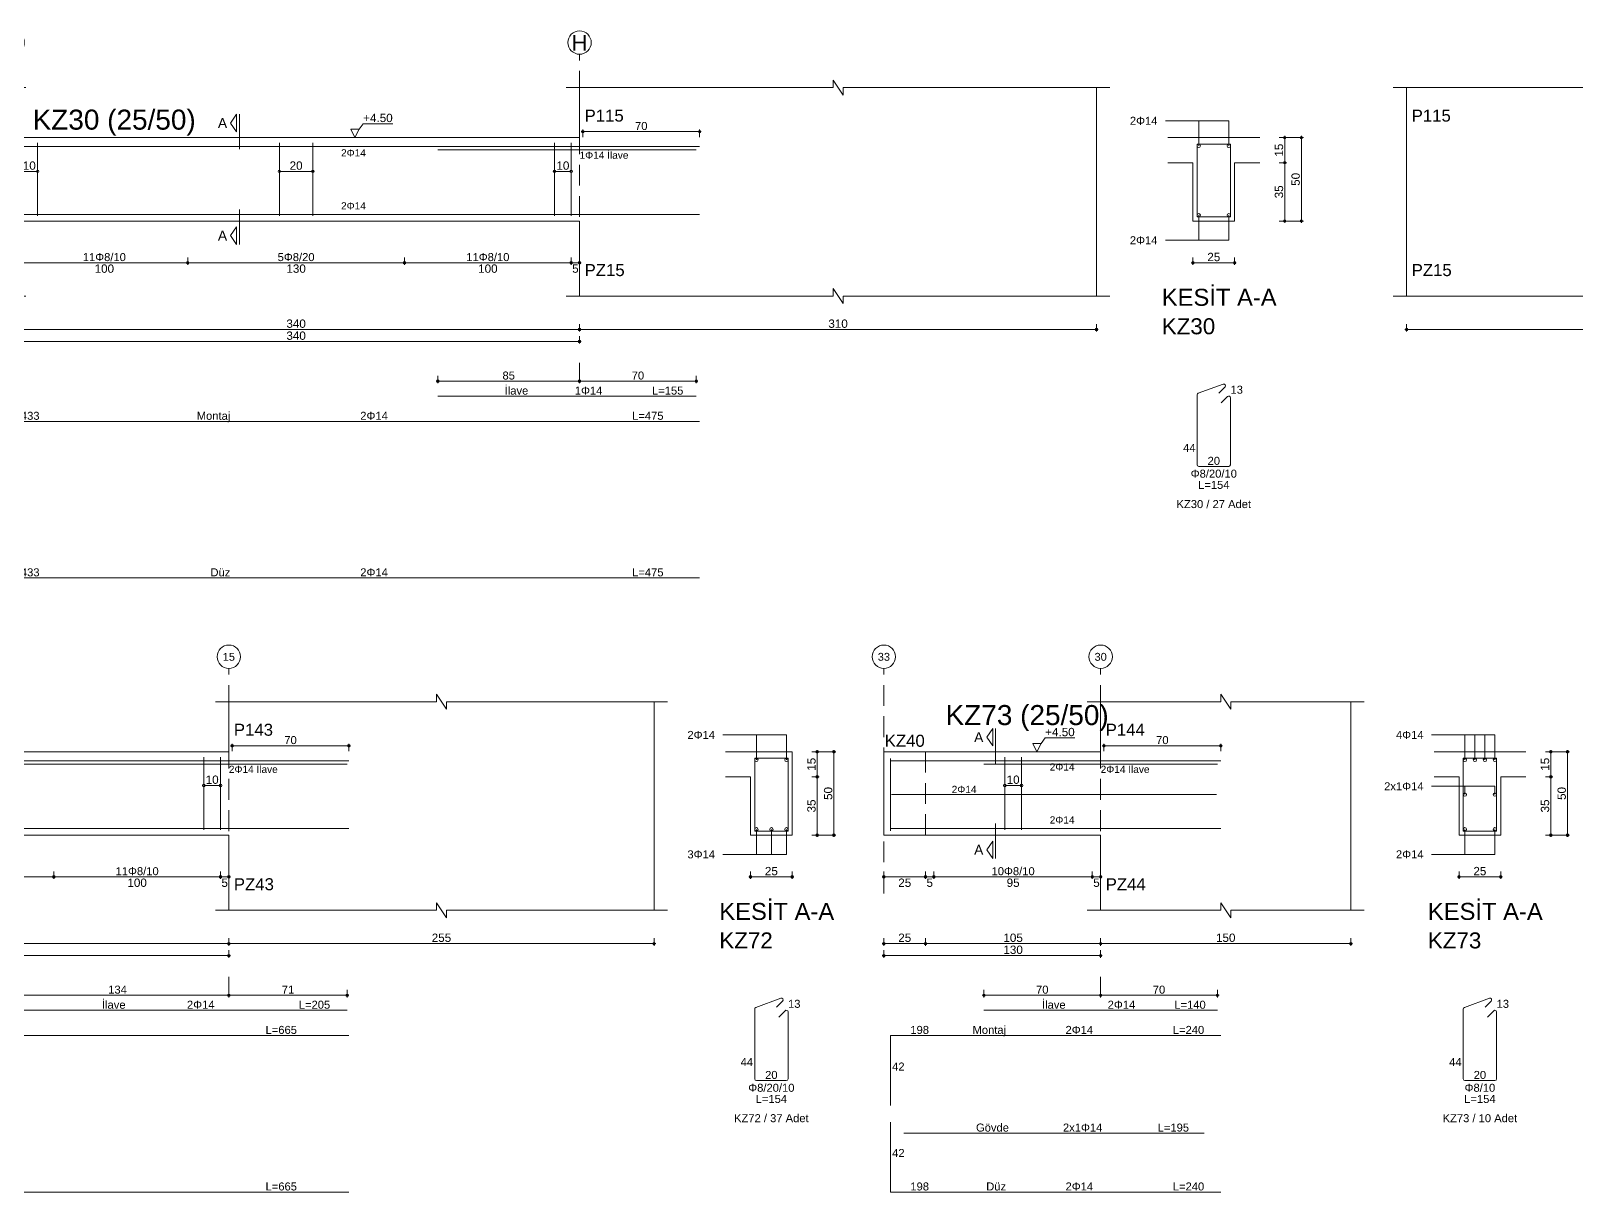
# Model space of a CAD drawing. Header units: millimetres. Extents: x 23801 to 80069, y 9628 to 14137.
# Drawn here: x 32682 to 34072, y 10528 to 11572 of the extents above; entities that cross this region are included whole.
import ezdxf

# ---------------------------------------------------------------- set-up
doc = ezdxf.new("R2010")
doc.units = ezdxf.units.MM
doc.linetypes.add('DASHDOT2', pattern=[12.7, 6.35, -3.175, 0, -3.175])
doc.linetypes.add('DASHED4', pattern=[18.75, 12.5, -6.25])
doc.layers.add('aks', color=251, linetype='DASHDOT2', lineweight=35)
for name, color, linetype in [('Donatı Topl. Uzun. Yazısı', 7, 'Continuous'), ('Donatı Uz. Yazısı', 7, 'Continuous'), ('Donatı Yazısı', 7, 'Continuous'), ('Donatı Çizgisi', 7, 'Continuous'), ('Kiriş', 7, 'Continuous'), ('Standart', 7, 'Continuous'), ('Ölçülendirme', 7, 'Continuous')]:
    doc.layers.add(name, color=color, linetype=linetype)
doc.styles.add('arial_1_18', font='arial.ttf', dxfattribs={"height": 0.2})

# ---------------------------------------------------------------- blocks, each defined once
blk = doc.blocks.new('IDE1071Entity7292')
at = {"layer": 'aks', "color": 30, "linetype": 'DASHED4', "lineweight": 5}
for points in [[(17983.54, 2016.8), (17983.54, 2151.8)], [(18323.54, 2016.8), (18323.54, 2151.8)], [(18323.54, 1955.8), (18323.54, 1966.8)]]:
    blk.add_lwpolyline(points, dxfattribs=at)
at = {"layer": 'aks', "color": 1, "linetype": 'Continuous', "lineweight": 5}
for centre in [(17983.54, 2158.8), (18323.54, 2158.8)]:
    blk.add_circle(centre, 7, dxfattribs=at)
at = {"layer": 'Donatı Çizgisi', "color": 5, "linetype": 'Continuous', "lineweight": 5}
for points in [[(17962.54, 2054.4), (17962.54, 2097.8)], [(17962.54, 2096.4), (18395.54, 2096.4)], [(17988.54, 2055), (17988.54, 2098.6)], [(17998.54, 2055), (17998.54, 2098.6)], [(18143.54, 2055), (18143.54, 2098.6)], [(18163.54, 2055), (18163.54, 2098.6)], [(18238.54, 2094.4), (18393.54, 2094.4)], [(18308.54, 2055), (18308.54, 2098.6)], [(18318.54, 2055), (18318.54, 2098.6)], [(18693.88, 2054.3), (18693.88, 2097.9)], [(18693.88, 2097.9), (18713.88, 2097.9)], [(18713.88, 2054.3), (18713.88, 2097.9)], [(17962.54, 2055.8), (18395.54, 2055.8)], [(18693.88, 2054.3), (18713.88, 2054.3)], [(18238.54, 1946.8), (18393.54, 1946.8)], [(18693.88, 1905.72), (18693.88, 1947.59)], [(18694.55, 1948.54), (18709.55, 1954.01)], [(18706.98, 1948.69), (18710.63, 1952.33)], [(18708.36, 1942.78), (18712.14, 1946.56)], [(18713.88, 1905.72), (18713.88, 1945.84)], [(17962.54, 1889.7), (17962.54, 1931.7)], [(17962.54, 1931.7), (18395.54, 1931.7)], [(18694.9, 1904.7), (18712.86, 1904.7)], [(17962.54, 1837.85), (17962.54, 1879.85)], [(17962.54, 1837.85), (18395.54, 1837.85)]]:
    blk.add_lwpolyline(points, dxfattribs=at)
for centre in [(18694.88, 2096.9), (18712.88, 2096.9), (18694.88, 2055.3), (18712.88, 2055.3)]:
    blk.add_circle(centre, 1, dxfattribs=at)
for centre, start, end in [((18694.9, 1947.59), 110, 180), ((18709.9, 1953.05), 315, 110), ((18712.86, 1945.84), 0, 135), ((18694.9, 1905.72), 180, 270), ((18712.86, 1905.72), 270, 0)]:
    blk.add_arc(centre, 1.02, start, end, dxfattribs=at)
at = {"layer": 'Kiriş', "color": 1, "linetype": 'Continuous', "lineweight": 5}
for points in [[(17950.54, 2131.8), (17968.04, 2131.8)], [(17958.54, 2006.8), (17958.54, 2131.8)], [(17968.04, 2131.8), (17968.04, 2136.3)], [(17974.04, 2127.3), (17968.04, 2136.3)], [(17974.04, 2127.3), (17974.04, 2131.8)], [(17974.04, 2131.8), (17991.54, 2131.8)], [(17983.54, 2101.8), (17983.54, 2131.8)], [(18315.54, 2131.8), (18475.54, 2131.8)], [(18323.54, 2101.8), (18323.54, 2131.8)], [(18475.54, 2131.8), (18475.54, 2136.3)], [(18481.54, 2127.3), (18475.54, 2136.3)], [(18481.54, 2131.8), (18641.54, 2131.8)], [(18481.54, 2127.3), (18481.54, 2131.8)], [(18633.54, 2006.8), (18633.54, 2131.8)], [(17983.54, 2101.8), (18323.54, 2101.8)], [(18676.38, 2101.8), (18731.38, 2101.8)], [(18676.38, 2086.8), (18691.38, 2086.8)], [(18691.38, 2051.8), (18691.38, 2086.8)], [(18716.38, 2086.8), (18731.38, 2086.8)], [(18716.38, 2051.8), (18716.38, 2086.8)], [(17983.54, 2051.8), (18323.54, 2051.8)], [(17983.54, 2006.8), (17983.54, 2051.8)], [(18323.54, 2006.8), (18323.54, 2051.8)], [(18691.38, 2051.8), (18716.38, 2051.8)], [(17974.04, 2002.3), (17968.04, 2011.3)], [(17968.04, 2006.8), (17968.04, 2011.3)], [(18481.54, 2002.3), (18475.54, 2011.3)], [(18475.54, 2006.8), (18475.54, 2011.3)], [(17950.54, 2006.8), (17968.04, 2006.8)], [(17974.04, 2006.8), (17991.54, 2006.8)], [(17974.04, 2002.3), (17974.04, 2006.8)], [(18315.54, 2006.8), (18475.54, 2006.8)], [(18481.54, 2006.8), (18641.54, 2006.8)], [(18481.54, 2002.3), (18481.54, 2006.8)]]:
    blk.add_lwpolyline(points, dxfattribs=at)
at = {"layer": 'Ölçülendirme', "color": 1, "linetype": 'Continuous', "lineweight": 5}
for points in [[(18114.29, 2110.55), (18117.79, 2115.8)], [(18117.79, 2105.3), (18117.79, 2115.8)], [(18119.54, 2094.8), (18119.54, 2115.8)], [(18117.79, 2105.3), (18114.29, 2110.55)], [(18188.79, 2101.8), (18186.29, 2106.8)], [(18186.29, 2106.8), (18191.29, 2106.8)], [(18191.29, 2106.8), (18188.79, 2101.8)], [(18191.29, 2106.8), (18193.79, 2110.13)], [(18193.79, 2110.13), (18211.47, 2110.13)], [(18324.54, 2105.4), (18396.54, 2105.4)], [(18325.54, 2102.15), (18325.54, 2106.65)], [(18395.54, 2102.15), (18395.54, 2106.65)], [(18674.88, 2111.9), (18712.88, 2111.9)], [(18694.88, 2096.9), (18694.88, 2111.9)], [(18712.88, 2096.9), (18712.88, 2111.9)], [(18188.79, 2101.8), (18188.79, 2101.8)], [(18743.13, 2101.8), (18757.63, 2101.8)], [(18746.38, 2050.8), (18746.38, 2102.8)], [(18756.38, 2050.8), (18756.38, 2102.8)], [(18743.13, 2086.8), (18747.63, 2086.8)], [(17988.54, 2081.6), (17998.54, 2081.6)], [(18143.54, 2081.6), (18163.54, 2081.6)], [(18308.54, 2081.6), (18318.54, 2081.6)], [(18119.54, 2037.8), (18119.54, 2058.8)], [(18114.29, 2043.05), (18117.79, 2048.3)], [(18117.79, 2037.8), (18117.79, 2048.3)], [(18694.88, 2040.3), (18694.88, 2055.3)], [(18712.88, 2040.3), (18712.88, 2055.3)], [(18743.13, 2051.8), (18757.63, 2051.8)], [(18117.79, 2037.8), (18114.29, 2043.05)], [(18674.88, 2040.3), (18712.88, 2040.3)], [(17983.54, 2025.55), (17983.54, 2030.05)], [(17988.54, 2025.55), (17988.54, 2030.05)], [(18088.54, 2025.55), (18088.54, 2030.05)], [(18218.54, 2025.55), (18218.54, 2030.05)], [(18318.54, 2025.55), (18318.54, 2030.05)], [(18323.54, 2025.55), (18323.54, 2030.05)], [(18691.38, 2025.55), (18691.38, 2030.05)], [(18716.38, 2025.55), (18716.38, 2030.05)], [(17982.54, 2026.8), (18324.54, 2026.8)], [(18690.38, 2026.8), (18717.38, 2026.8)], [(17957.54, 1986.8), (18634.54, 1986.8)], [(17958.54, 1985.55), (17958.54, 1990.05)], [(17983.54, 1985.55), (17983.54, 1990.05)], [(18323.54, 1985.55), (18323.54, 1990.05)], [(18633.54, 1985.55), (18633.54, 1990.05)], [(17982.54, 1979.6), (18324.54, 1979.6)], [(17983.54, 1978.35), (17983.54, 1982.85)], [(18323.54, 1978.35), (18323.54, 1982.85)], [(18237.54, 1955.8), (18324.54, 1955.8)], [(18238.54, 1954.55), (18238.54, 1959.05)], [(18322.54, 1955.8), (18394.54, 1955.8)], [(18323.54, 1954.55), (18323.54, 1959.05)], [(18323.54, 1954.55), (18323.54, 1959.05)], [(18393.54, 1954.55), (18393.54, 1959.05)]]:
    blk.add_lwpolyline(points, dxfattribs=at)
for centre in [(18325.54, 2105.4), (18395.54, 2105.4), (18746.38, 2101.8), (18756.38, 2101.8), (18746.38, 2086.8), (17988.54, 2081.6), (17998.54, 2081.6), (18143.54, 2081.6), (18163.54, 2081.6), (18308.54, 2081.6), (18318.54, 2081.6), (18746.38, 2051.8), (18756.38, 2051.8), (17983.54, 2026.8), (17988.54, 2026.8), (17988.54, 2026.8), (18088.54, 2026.8), (18088.54, 2026.8), (18218.54, 2026.8), (18218.54, 2026.8), (18318.54, 2026.8), (18318.54, 2026.8), (18323.54, 2026.8), (18691.38, 2026.8), (18716.38, 2026.8), (17958.54, 1986.8), (17983.54, 1986.8), (17983.54, 1986.8), (18323.54, 1986.8), (18323.54, 1986.8), (18633.54, 1986.8), (17983.54, 1979.6), (18323.54, 1979.6), (18238.54, 1955.8), (18323.54, 1955.8), (18323.54, 1955.8), (18393.54, 1955.8)]:
    blk.add_circle(centre, 0.75, dxfattribs=at)
at = {"layer": 'aks', "color": 1, "linetype": 'Continuous', "lineweight": 5, "style": 'arial_1_18'}
for s, p in [('G', (17978.41, 2153.92)), ('H', (18318.78, 2153.92))]:
    blk.add_text(s, height=9.45, dxfattribs=at).set_placement(p)
at = {"layer": 'Donatı Topl. Uzun. Yazısı', "color": 1, "linetype": 'Continuous', "lineweight": 5, "style": 'arial_1_18'}
for s, p in [('L=155', (18366.96, 1947.76)), ('L=475', (18355.06, 1932.66)), ('L=154', (18694.46, 1891.26)), ('L=475', (18355.06, 1838.81))]:
    blk.add_text(s, height=4.8, dxfattribs=at).set_placement(p)
at = {"layer": 'Donatı Uz. Yazısı', "color": 1, "linetype": 'Continuous', "lineweight": 5, "style": 'arial_1_18'}
for s, p in [('13', (18713.88, 1948.3)), ('433', (17988.52, 1932.66)), ('44', (18685.46, 1913.42)), ('42', (17963.5, 1910.7)), ('20', (18700.15, 1905.66)), ('42', (17963.5, 1858.85)), ('433', (17988.52, 1838.81))]:
    blk.add_text(s, height=4.8, dxfattribs=at).set_placement(p)
at = {"layer": 'Donatı Yazısı', "color": 5, "linetype": 'Continuous', "lineweight": 5, "style": 'arial_1_18'}
for s, height, p in [('2Φ14', 4.8, (18653.54, 2109.5)), ('1Φ14 İlave', 4.32, (18323.54, 2089.12)), ('2Φ14', 4.8, (18653.54, 2037.9)), ('1Φ14', 4.8, (18320.69, 1947.76)), ('2Φ14', 4.8, (18192.03, 1932.66)), ('Φ8/20/10', 4.8, (18690.02, 1897.98)), ('KZ30 / 27 Adet', 4.8, (18681.51, 1879.74)), ('2Φ14', 4.8, (18192.03, 1838.81))]:
    blk.add_text(s, height=height, dxfattribs=at).set_placement(p)
for p in [(18180.5, 2090.52), (18180.5, 2058.76)]:
    blk.add_text('2Φ14', height=4.32, rotation=360, dxfattribs=at).set_placement(p)
at = {"layer": 'Donatı Yazısı', "color": 1, "linetype": 'Continuous', "lineweight": 5, "style": 'arial_1_18'}
for s, p in [('İlave', (18278.63, 1947.76)), ('Montaj', (18093.97, 1932.66)), ('Düz', (18102.17, 1838.81))]:
    blk.add_text(s, height=4.8, dxfattribs=at).set_placement(p)
at = {"layer": 'Kiriş', "color": 1, "linetype": 'Continuous', "lineweight": 5, "style": 'arial_1_18'}
for s, height, p in [('P137', 7.2, (17961.54, 2111.4)), ('KZ30 (25/50)', 12, (17995.54, 2106.6)), ('P115', 7.2, (18326.54, 2111.4)), ('PZ37', 7.2, (17961.54, 2018.8)), ('PZ15', 7.2, (18326.54, 2018.8)), ('KESİT A-A', 10.2, (18672.68, 2001)), ('KZ30', 9.6, (18672.68, 1983.92))]:
    blk.add_text(s, height=height, dxfattribs=at).set_placement(p)
at = {"layer": 'Ölçülendirme', "color": 1, "linetype": 'Continuous', "lineweight": 5, "style": 'arial_1_18'}
for s, height, p in [('A', 5.95, (18106.65, 2107.58)), ('+4.50', 5, (18193.79, 2111.13)), ('70', 4.8, (18356.81, 2106.4)), ('A', 5.95, (18106.65, 2040.08)), ('25', 5, (18699.99, 2027.76)), ('5', 5, (17984.1, 2020.8)), ('100', 5, (18032.72, 2020.8)), ('130', 5, (18147.72, 2020.8)), ('100', 5, (18262.72, 2020.8)), ('5', 5, (18319.1, 2020.8)), ('25', 5, (17967.16, 1987.8)), ('340', 5, (18147.72, 1987.8)), ('310', 5, (18472.72, 1987.8)), ('340', 5, (18147.72, 1980.6))]:
    blk.add_text(s, height=height, dxfattribs=at).set_placement(p)
for s, rotation, p in [('15', 90, (18745.42, 2090.42)), ('10', 360, (17989.66, 2082.56)), ('20', 360, (18149.66, 2082.56)), ('10', 360, (18309.66, 2082.56)), ('50', 90, (18755.42, 2072.92)), ('35', 90, (18745.42, 2065.42))]:
    blk.add_text(s, height=5, rotation=rotation, dxfattribs=at).set_placement(p)
at = {"layer": 'Ölçülendirme', "color": 5, "linetype": 'Continuous', "lineweight": 5, "style": 'arial_1_18'}
for s, p in [('11Φ8/10', (18025.62, 2027.8)), ('5Φ8/20', (18142.48, 2027.8)), ('11Φ8/10', (18255.62, 2027.8)), ('85', (18277.31, 1956.8)), ('70', (18354.81, 1956.8))]:
    blk.add_text(s, height=4.8, dxfattribs=at).set_placement(p)
blk = doc.blocks.new('IDE1071Entity7293')
at = {"layer": 'aks', "color": 30, "linetype": 'DASHED4', "lineweight": 5}
for points in [[(19129.51, 2016.8), (19129.51, 2151.8)], [(19459.51, 2016.8), (19459.51, 2151.8)], [(19129.51, 1955.8), (19129.51, 1966.8)]]:
    blk.add_lwpolyline(points, dxfattribs=at)
at = {"layer": 'aks', "color": 1, "linetype": 'Continuous', "lineweight": 5}
for centre in [(19129.51, 2158.8), (19459.51, 2158.8)]:
    blk.add_circle(centre, 7, dxfattribs=at)
at = {"layer": 'Donatı Çizgisi', "color": 5, "linetype": 'Continuous', "lineweight": 5}
for points in [[(19057.51, 2096.4), (19480.51, 2096.4)], [(19058.51, 2094.4), (19213.01, 2094.4)], [(19134.51, 2055), (19134.51, 2098.6)], [(19144.51, 2055), (19144.51, 2098.6)], [(19284.51, 2055), (19284.51, 2098.6)], [(19304.51, 2055), (19304.51, 2098.6)], [(19444.51, 2055), (19444.51, 2098.6)], [(19454.51, 2055), (19454.51, 2098.6)], [(19480.51, 2054.4), (19480.51, 2097.8)], [(19544.85, 2054.3), (19544.85, 2097.9)], [(19544.85, 2097.9), (19564.85, 2097.9)], [(19564.85, 2054.3), (19564.85, 2097.9)], [(19057.51, 2055.8), (19480.51, 2055.8)], [(19544.85, 2054.3), (19564.85, 2054.3)], [(19058.51, 1946.8), (19213.01, 1946.8)], [(19544.85, 1905.72), (19544.85, 1947.59)], [(19545.52, 1948.54), (19560.52, 1954.01)], [(19557.95, 1948.69), (19561.59, 1952.33)], [(19559.33, 1942.78), (19563.11, 1946.56)], [(19564.85, 1905.72), (19564.85, 1945.84)], [(19057.51, 1931.7), (19480.51, 1931.7)], [(19480.51, 1889.7), (19480.51, 1931.7)], [(19545.87, 1904.7), (19563.83, 1904.7)], [(19480.51, 1837.85), (19480.51, 1879.85)], [(19057.51, 1837.85), (19480.51, 1837.85)]]:
    blk.add_lwpolyline(points, dxfattribs=at)
for centre in [(19545.85, 2096.9), (19563.85, 2096.9), (19545.85, 2055.3), (19563.85, 2055.3)]:
    blk.add_circle(centre, 1, dxfattribs=at)
for centre, start, end in [((19545.87, 1947.59), 110, 180), ((19560.87, 1953.05), 315, 110), ((19563.83, 1945.84), 0, 135), ((19545.87, 1905.72), 180, 270), ((19563.83, 1905.72), 270, 0)]:
    blk.add_arc(centre, 1.02, start, end, dxfattribs=at)
at = {"layer": 'Kiriş', "color": 1, "linetype": 'Continuous', "lineweight": 5}
for points in [[(18811.51, 2131.8), (18971.51, 2131.8)], [(18819.51, 2006.8), (18819.51, 2131.8)], [(18971.51, 2131.8), (18971.51, 2136.3)], [(18977.51, 2127.3), (18971.51, 2136.3)], [(18977.51, 2127.3), (18977.51, 2131.8)], [(18977.51, 2131.8), (19137.51, 2131.8)], [(19129.51, 2101.8), (19129.51, 2131.8)], [(19451.51, 2131.8), (19469.01, 2131.8)], [(19459.51, 2101.8), (19459.51, 2131.8)], [(19469.01, 2131.8), (19469.01, 2136.3)], [(19475.01, 2127.3), (19469.01, 2136.3)], [(19475.01, 2131.8), (19492.51, 2131.8)], [(19475.01, 2127.3), (19475.01, 2131.8)], [(19484.51, 2006.8), (19484.51, 2131.8)], [(19129.51, 2101.8), (19459.51, 2101.8)], [(19527.35, 2101.8), (19582.35, 2101.8)], [(19527.35, 2086.8), (19542.35, 2086.8)], [(19542.35, 2051.8), (19542.35, 2086.8)], [(19567.35, 2086.8), (19582.35, 2086.8)], [(19567.35, 2051.8), (19567.35, 2086.8)], [(19129.51, 2051.8), (19459.51, 2051.8)], [(19129.51, 2006.8), (19129.51, 2051.8)], [(19459.51, 2006.8), (19459.51, 2051.8)], [(19542.35, 2051.8), (19567.35, 2051.8)], [(18977.51, 2002.3), (18971.51, 2011.3)], [(18971.51, 2006.8), (18971.51, 2011.3)], [(19475.01, 2002.3), (19469.01, 2011.3)], [(19469.01, 2006.8), (19469.01, 2011.3)], [(18811.51, 2006.8), (18971.51, 2006.8)], [(18977.51, 2006.8), (19137.51, 2006.8)], [(18977.51, 2002.3), (18977.51, 2006.8)], [(19451.51, 2006.8), (19469.01, 2006.8)], [(19475.01, 2006.8), (19492.51, 2006.8)], [(19475.01, 2002.3), (19475.01, 2006.8)]]:
    blk.add_lwpolyline(points, dxfattribs=at)
at = {"layer": 'Ölçülendirme', "color": 1, "linetype": 'Continuous', "lineweight": 5}
for points in [[(19256.26, 2110.55), (19259.76, 2115.8)], [(19259.76, 2105.3), (19259.76, 2115.8)], [(19261.51, 2094.8), (19261.51, 2115.8)], [(19056.51, 2105.4), (19128.51, 2105.4)], [(19057.51, 2102.15), (19057.51, 2106.65)], [(19127.51, 2102.15), (19127.51, 2106.65)], [(19259.76, 2105.3), (19256.26, 2110.55)], [(19328.76, 2101.8), (19326.26, 2106.8)], [(19326.26, 2106.8), (19331.26, 2106.8)], [(19331.26, 2106.8), (19328.76, 2101.8)], [(19331.26, 2106.8), (19333.76, 2110.13)], [(19333.76, 2110.13), (19351.44, 2110.13)], [(19525.85, 2111.9), (19563.85, 2111.9)], [(19545.85, 2096.9), (19545.85, 2111.9)], [(19563.85, 2096.9), (19563.85, 2111.9)], [(19328.76, 2101.8), (19328.76, 2101.8)], [(19594.1, 2101.8), (19608.6, 2101.8)], [(19597.35, 2050.8), (19597.35, 2102.8)], [(19607.35, 2050.8), (19607.35, 2102.8)], [(19594.1, 2086.8), (19598.6, 2086.8)], [(19134.51, 2081.6), (19144.51, 2081.6)], [(19284.51, 2081.6), (19304.51, 2081.6)], [(19444.51, 2081.6), (19454.51, 2081.6)], [(19261.51, 2037.8), (19261.51, 2058.8)], [(19256.26, 2043.05), (19259.76, 2048.3)], [(19259.76, 2037.8), (19259.76, 2048.3)], [(19545.85, 2040.3), (19545.85, 2055.3)], [(19563.85, 2040.3), (19563.85, 2055.3)], [(19594.1, 2051.8), (19608.6, 2051.8)], [(19259.76, 2037.8), (19256.26, 2043.05)], [(19525.85, 2040.3), (19563.85, 2040.3)], [(19129.51, 2025.55), (19129.51, 2030.05)], [(19134.51, 2025.55), (19134.51, 2030.05)], [(19234.51, 2025.55), (19234.51, 2030.05)], [(19354.51, 2025.55), (19354.51, 2030.05)], [(19454.51, 2025.55), (19454.51, 2030.05)], [(19459.51, 2025.55), (19459.51, 2030.05)], [(19542.35, 2025.55), (19542.35, 2030.05)], [(19567.35, 2025.55), (19567.35, 2030.05)], [(19128.51, 2026.8), (19460.51, 2026.8)], [(19541.35, 2026.8), (19568.35, 2026.8)], [(18818.51, 1986.8), (19485.51, 1986.8)], [(18819.51, 1985.55), (18819.51, 1990.05)], [(19129.51, 1985.55), (19129.51, 1990.05)], [(19459.51, 1985.55), (19459.51, 1990.05)], [(19484.51, 1985.55), (19484.51, 1990.05)], [(19128.51, 1979.6), (19460.51, 1979.6)], [(19129.51, 1978.35), (19129.51, 1982.85)], [(19459.51, 1978.35), (19459.51, 1982.85)], [(19057.51, 1955.8), (19130.51, 1955.8)], [(19058.51, 1954.55), (19058.51, 1959.05)], [(19128.51, 1955.8), (19214.01, 1955.8)], [(19129.51, 1954.55), (19129.51, 1959.05)], [(19129.51, 1954.55), (19129.51, 1959.05)], [(19213.01, 1954.55), (19213.01, 1959.05)]]:
    blk.add_lwpolyline(points, dxfattribs=at)
for centre in [(19057.51, 2105.4), (19127.51, 2105.4), (19597.35, 2101.8), (19607.35, 2101.8), (19597.35, 2086.8), (19134.51, 2081.6), (19144.51, 2081.6), (19284.51, 2081.6), (19304.51, 2081.6), (19444.51, 2081.6), (19454.51, 2081.6), (19597.35, 2051.8), (19607.35, 2051.8), (19129.51, 2026.8), (19134.51, 2026.8), (19134.51, 2026.8), (19234.51, 2026.8), (19234.51, 2026.8), (19354.51, 2026.8), (19354.51, 2026.8), (19454.51, 2026.8), (19454.51, 2026.8), (19459.51, 2026.8), (19542.35, 2026.8), (19567.35, 2026.8), (18819.51, 1986.8), (19129.51, 1986.8), (19129.51, 1986.8), (19459.51, 1986.8), (19459.51, 1986.8), (19484.51, 1986.8), (19129.51, 1979.6), (19459.51, 1979.6), (19058.51, 1955.8), (19129.51, 1955.8), (19129.51, 1955.8), (19213.01, 1955.8)]:
    blk.add_circle(centre, 0.75, dxfattribs=at)
at = {"layer": 'aks', "color": 1, "linetype": 'Continuous', "lineweight": 5, "style": 'arial_1_18'}
for s, p in [('I', (19127.68, 2153.92)), ('J', (19456.21, 2153.92))]:
    blk.add_text(s, height=9.45, dxfattribs=at).set_placement(p)
at = {"layer": 'Donatı Topl. Uzun. Yazısı', "color": 1, "linetype": 'Continuous', "lineweight": 5, "style": 'arial_1_18'}
for s, p in [('L=155', (19186.46, 1947.76)), ('L=465', (19440.53, 1932.66)), ('L=154', (19545.43, 1891.26)), ('L=465', (19440.53, 1838.81))]:
    blk.add_text(s, height=4.8, dxfattribs=at).set_placement(p)
at = {"layer": 'Donatı Uz. Yazısı', "color": 1, "linetype": 'Continuous', "lineweight": 5, "style": 'arial_1_18'}
for s, p in [('13', (19564.85, 1948.3)), ('423', (19082.89, 1932.66)), ('44', (19536.43, 1913.42)), ('42', (19481.47, 1910.7)), ('20', (19551.12, 1905.66)), ('42', (19481.47, 1858.85)), ('423', (19082.89, 1838.81))]:
    blk.add_text(s, height=4.8, dxfattribs=at).set_placement(p)
at = {"layer": 'Donatı Yazısı', "color": 5, "linetype": 'Continuous', "lineweight": 5, "style": 'arial_1_18'}
for s, height, p in [('2Φ14', 4.8, (19504.51, 2109.5)), ('1Φ14 İlave', 4.32, (19100.2, 2089.12)), ('2Φ14', 4.8, (19504.51, 2037.9)), ('1Φ14', 4.8, (19140.4, 1947.76)), ('2Φ14', 4.8, (19281.7, 1932.66)), ('Φ8/20/10', 4.8, (19540.99, 1897.98)), ('KZ31 / 27 Adet', 4.8, (19532.48, 1879.74)), ('2Φ14', 4.8, (19281.7, 1838.81))]:
    blk.add_text(s, height=height, dxfattribs=at).set_placement(p)
for p in [(19321.47, 2090.52), (19321.47, 2058.76)]:
    blk.add_text('2Φ14', height=4.32, rotation=360, dxfattribs=at).set_placement(p)
at = {"layer": 'Donatı Yazısı', "color": 1, "linetype": 'Continuous', "lineweight": 5, "style": 'arial_1_18'}
for s, p in [('İlave', (19098.42, 1947.76)), ('Montaj', (19185.43, 1932.66)), ('Düz', (19193.64, 1838.81))]:
    blk.add_text(s, height=4.8, dxfattribs=at).set_placement(p)
at = {"layer": 'Kiriş', "color": 1, "linetype": 'Continuous', "lineweight": 5, "style": 'arial_1_18'}
for s, height, p in [('P115', 7.2, (18822.51, 2111.4)), ('KZ31 (25/50)', 12, (19141.51, 2106.6)), ('P145', 7.2, (19462.51, 2111.4)), ('PZ15', 7.2, (18822.51, 2018.8)), ('PZ45', 7.2, (19462.51, 2018.8)), ('KESİT A-A', 10.2, (19523.65, 2001)), ('KZ31', 9.6, (19523.65, 1983.92))]:
    blk.add_text(s, height=height, dxfattribs=at).set_placement(p)
at = {"layer": 'Ölçülendirme', "color": 1, "linetype": 'Continuous', "lineweight": 5, "style": 'arial_1_18'}
for s, height, p in [('A', 5.95, (19248.62, 2107.58)), ('+4.50', 5, (19333.76, 2111.13)), ('70', 4.8, (19088.78, 2106.4)), ('A', 5.95, (19248.62, 2040.08)), ('25', 5, (19550.96, 2027.76)), ('5', 5, (19130.07, 2020.8)), ('100', 5, (19178.69, 2020.8)), ('120', 5, (19288.69, 2020.8)), ('100', 5, (19398.69, 2020.8)), ('5', 5, (19455.07, 2020.8)), ('310', 5, (18968.69, 1987.8)), ('330', 5, (19288.69, 1987.8)), ('25', 5, (19468.13, 1987.8)), ('330', 5, (19288.69, 1980.6))]:
    blk.add_text(s, height=height, dxfattribs=at).set_placement(p)
for s, rotation, p in [('15', 90, (19596.39, 2090.42)), ('10', 360, (19135.63, 2082.56)), ('20', 360, (19290.63, 2082.56)), ('10', 360, (19445.63, 2082.56)), ('50', 90, (19606.39, 2072.92)), ('35', 90, (19596.39, 2065.42))]:
    blk.add_text(s, height=5, rotation=rotation, dxfattribs=at).set_placement(p)
at = {"layer": 'Ölçülendirme', "color": 5, "linetype": 'Continuous', "lineweight": 5, "style": 'arial_1_18'}
for s, p in [('11Φ8/10', (19171.58, 2027.8)), ('5Φ8/20', (19283.45, 2027.8)), ('11Φ8/10', (19391.58, 2027.8)), ('71', (19090.28, 1956.8)), ('84', (19167.53, 1956.8))]:
    blk.add_text(s, height=4.8, dxfattribs=at).set_placement(p)
blk = doc.blocks.new('IDE1071Entity7322')
at = {"layer": 'aks', "color": 30, "linetype": 'DASHED4', "lineweight": 5}
for points in [[(17773.75, 1648.65), (17773.75, 1783.65)], [(17773.75, 1587.65), (17773.75, 1598.65)]]:
    blk.add_lwpolyline(points, dxfattribs=at)
at = {"layer": 'aks', "color": 1, "linetype": 'Continuous', "lineweight": 5}
blk.add_circle((17773.75, 1790.65), 7, dxfattribs=at)
at = {"layer": 'Donatı Çizgisi', "color": 5, "linetype": 'Continuous', "lineweight": 5}
for points in [[(17222.75, 1728.25), (17845.75, 1728.25)], [(17640.25, 1726.25), (17844.75, 1726.25)], [(17758.75, 1686.85), (17758.75, 1730.45)], [(17768.75, 1686.85), (17768.75, 1730.45)], [(18089.08, 1686.15), (18089.08, 1729.75)], [(18089.08, 1729.75), (18109.08, 1729.75)], [(18109.08, 1686.15), (18109.08, 1729.75)], [(17222.75, 1687.65), (17845.75, 1687.65)], [(18089.08, 1686.15), (18109.08, 1686.15)], [(18089.75, 1580.39), (18104.76, 1585.86)], [(17640.25, 1578.65), (17844.75, 1578.65)], [(18089.08, 1537.57), (18089.08, 1579.44)], [(18102.19, 1580.54), (18105.83, 1584.18)], [(18103.57, 1574.63), (18107.34, 1578.41)], [(18109.08, 1537.57), (18109.08, 1577.69)], [(17222.75, 1563.55), (17845.75, 1563.55)], [(18090.1, 1536.55), (18108.06, 1536.55)], [(17222.75, 1469.7), (17845.75, 1469.7)]]:
    blk.add_lwpolyline(points, dxfattribs=at)
for centre in [(18090.08, 1728.75), (18108.08, 1728.75), (18090.08, 1687.15), (18099.08, 1687.15), (18108.08, 1687.15)]:
    blk.add_circle(centre, 1, dxfattribs=at)
for centre, start, end in [((18105.11, 1584.9), 315, 110), ((18090.1, 1579.44), 110, 180), ((18108.06, 1577.69), 0, 135), ((18090.1, 1537.57), 180, 270), ((18108.06, 1537.57), 270, 0)]:
    blk.add_arc(centre, 1.02, start, end, dxfattribs=at)
at = {"layer": 'Kiriş', "color": 1, "linetype": 'Continuous', "lineweight": 5}
for points in [[(17765.75, 1763.65), (17898.25, 1763.65)], [(17773.75, 1733.65), (17773.75, 1763.65)], [(17898.25, 1763.65), (17898.25, 1768.15)], [(17904.25, 1759.15), (17898.25, 1768.15)], [(17904.25, 1763.65), (18036.75, 1763.65)], [(17904.25, 1759.15), (17904.25, 1763.65)], [(18028.75, 1638.65), (18028.75, 1763.65)], [(17243.75, 1733.65), (17773.75, 1733.65)], [(18071.58, 1733.65), (18111.58, 1733.65)], [(18111.58, 1683.65), (18111.58, 1733.65)], [(18071.58, 1718.65), (18086.58, 1718.65)], [(18086.58, 1683.65), (18086.58, 1718.65)], [(17243.75, 1683.65), (17773.75, 1683.65)], [(17773.75, 1638.65), (17773.75, 1683.65)], [(18086.58, 1683.65), (18111.58, 1683.65)], [(17904.25, 1634.15), (17898.25, 1643.15)], [(17898.25, 1638.65), (17898.25, 1643.15)], [(17765.75, 1638.65), (17898.25, 1638.65)], [(17904.25, 1638.65), (18036.75, 1638.65)], [(17904.25, 1634.15), (17904.25, 1638.65)]]:
    blk.add_lwpolyline(points, dxfattribs=at)
at = {"layer": 'Ölçülendirme', "color": 1, "linetype": 'Continuous', "lineweight": 5}
for points in [[(18070.08, 1743.75), (18108.08, 1743.75)], [(18090.08, 1728.75), (18090.08, 1743.75)], [(18108.08, 1728.75), (18108.08, 1743.75)], [(17774.75, 1737.25), (17846.75, 1737.25)], [(17775.75, 1734), (17775.75, 1738.5)], [(17845.75, 1734), (17845.75, 1738.5)], [(18123.33, 1733.65), (18137.83, 1733.65)], [(18126.58, 1682.65), (18126.58, 1734.65)], [(18136.58, 1682.65), (18136.58, 1734.65)], [(18123.33, 1718.65), (18127.83, 1718.65)], [(17758.75, 1713.45), (17768.75, 1713.45)], [(18090.08, 1672.15), (18090.08, 1687.15)], [(18099.08, 1672.15), (18099.08, 1687.15)], [(18108.08, 1672.15), (18108.08, 1687.15)], [(18123.33, 1683.65), (18137.83, 1683.65)], [(18070.08, 1672.15), (18108.08, 1672.15)], [(17668.75, 1657.4), (17668.75, 1661.9)], [(17768.75, 1657.4), (17768.75, 1661.9)], [(17773.75, 1657.4), (17773.75, 1661.9)], [(18086.58, 1657.4), (18086.58, 1661.9)], [(18111.58, 1657.4), (18111.58, 1661.9)], [(17242.75, 1658.65), (17774.75, 1658.65)], [(18085.58, 1658.65), (18112.58, 1658.65)], [(17773.75, 1617.4), (17773.75, 1621.9)], [(18028.75, 1617.4), (18028.75, 1621.9)], [(17217.75, 1618.65), (18029.75, 1618.65)], [(17773.75, 1610.2), (17773.75, 1614.7)], [(17217.75, 1611.45), (17774.75, 1611.45)], [(17639.25, 1587.65), (17774.75, 1587.65)], [(17772.75, 1587.65), (17845.75, 1587.65)], [(17773.75, 1586.4), (17773.75, 1590.9)], [(17773.75, 1586.4), (17773.75, 1590.9)], [(17844.75, 1586.4), (17844.75, 1590.9)]]:
    blk.add_lwpolyline(points, dxfattribs=at)
for centre in [(17775.75, 1737.25), (17845.75, 1737.25), (18126.58, 1733.65), (18136.58, 1733.65), (18126.58, 1718.65), (17758.75, 1713.45), (17768.75, 1713.45), (18126.58, 1683.65), (18136.58, 1683.65), (17668.75, 1658.65), (17668.75, 1658.65), (17768.75, 1658.65), (17768.75, 1658.65), (17773.75, 1658.65), (18086.58, 1658.65), (18111.58, 1658.65), (17773.75, 1618.65), (17773.75, 1618.65), (18028.75, 1618.65), (17773.75, 1611.45), (17773.75, 1587.65), (17773.75, 1587.65), (17844.75, 1587.65)]:
    blk.add_circle(centre, 0.75, dxfattribs=at)
at = {"layer": 'aks', "color": 1, "linetype": 'Continuous', "lineweight": 5, "style": 'arial_1_18'}
blk.add_text('15', height=4.725, dxfattribs=at).set_placement((17770.08, 1788.21))
at = {"layer": 'Donatı Topl. Uzun. Yazısı', "color": 1, "linetype": 'Continuous', "lineweight": 5, "style": 'arial_1_18'}
for s, p in [('L=205', (17815.69, 1579.61)), ('L=665', (17795.76, 1564.51)), ('L=154', (18089.66, 1523.11)), ('L=665', (17795.76, 1470.66))]:
    blk.add_text(s, height=4.8, dxfattribs=at).set_placement(p)
at = {"layer": 'Donatı Uz. Yazısı', "color": 1, "linetype": 'Continuous', "lineweight": 5, "style": 'arial_1_18'}
for s, p in [('13', (18109.08, 1580.15)), ('44', (18080.66, 1545.27)), ('20', (18095.35, 1537.51))]:
    blk.add_text(s, height=4.8, dxfattribs=at).set_placement(p)
at = {"layer": 'Donatı Yazısı', "color": 5, "linetype": 'Continuous', "lineweight": 5, "style": 'arial_1_18'}
for s, height, p in [('2Φ14', 4.8, (18048.75, 1741.35)), ('2Φ14 İlave', 4.32, (17773.75, 1720.97)), ('3Φ14', 4.8, (18048.75, 1669.75)), ('2Φ14', 4.8, (17748.63, 1579.61)), ('Φ8/20/10', 4.8, (18085.22, 1529.83)), ('KZ72 / 37 Adet', 4.8, (18076.71, 1511.59))]:
    blk.add_text(s, height=height, dxfattribs=at).set_placement(p)
at = {"layer": 'Donatı Yazısı', "color": 1, "linetype": 'Continuous', "lineweight": 5, "style": 'arial_1_18'}
blk.add_text('İlave', height=4.8, dxfattribs=at).set_placement((17697.65, 1579.61))
at = {"layer": 'Kiriş', "color": 1, "linetype": 'Continuous', "lineweight": 5, "style": 'arial_1_18'}
for s, height, p in [('P143', 7.2, (17776.75, 1743.25)), ('PZ43', 7.2, (17776.75, 1650.65)), ('KESİT A-A', 10.2, (18067.88, 1632.85)), ('KZ72', 9.6, (18067.88, 1615.77))]:
    blk.add_text(s, height=height, dxfattribs=at).set_placement(p)
at = {"layer": 'Ölçülendirme', "color": 1, "linetype": 'Continuous', "lineweight": 5, "style": 'arial_1_18'}
for s, height, p in [('70', 4.8, (17807.02, 1738.25)), ('25', 5, (18095.2, 1659.61)), ('100', 5, (17712.92, 1652.65)), ('5', 5, (17769.3, 1652.65)), ('255', 5, (17895.42, 1619.65))]:
    blk.add_text(s, height=height, dxfattribs=at).set_placement(p)
for s, rotation, p in [('15', 90, (18125.62, 1722.27)), ('10', 360, (17759.86, 1714.41)), ('50', 90, (18135.62, 1704.77)), ('35', 90, (18125.62, 1697.27))]:
    blk.add_text(s, height=5, rotation=rotation, dxfattribs=at).set_placement(p)
at = {"layer": 'Ölçülendirme', "color": 5, "linetype": 'Continuous', "lineweight": 5, "style": 'arial_1_18'}
for s, p in [('11Φ8/10', (17705.82, 1659.65)), ('134', (17701.4, 1588.65)), ('71', (17805.52, 1588.65))]:
    blk.add_text(s, height=4.8, dxfattribs=at).set_placement(p)
blk = doc.blocks.new('IDE1071Entity7323')
at = {"layer": 'aks', "color": 30, "linetype": 'DASHED4', "lineweight": 5}
for points in [[(18166.56, 1648.65), (18166.56, 1783.65)], [(18296.56, 1648.65), (18296.56, 1783.65)], [(18296.56, 1587.65), (18296.56, 1598.65)]]:
    blk.add_lwpolyline(points, dxfattribs=at)
at = {"layer": 'aks', "color": 1, "linetype": 'Continuous', "lineweight": 5}
for centre in [(18166.56, 1790.65), (18296.56, 1790.65)]:
    blk.add_circle(centre, 7, dxfattribs=at)
at = {"layer": 'Donatı Çizgisi', "color": 5, "linetype": 'Continuous', "lineweight": 5}
for points in [[(18170.56, 1686.25), (18170.56, 1729.65)], [(18170.56, 1728.25), (18368.56, 1728.25)], [(18226.56, 1726.25), (18366.56, 1726.25)], [(18239.06, 1686.85), (18239.06, 1730.45)], [(18249.06, 1686.85), (18249.06, 1730.45)], [(18513.98, 1686.15), (18513.98, 1729.75)], [(18513.98, 1729.75), (18533.98, 1729.75)], [(18533.98, 1686.15), (18533.98, 1729.75)], [(18171.06, 1707.95), (18366.06, 1707.95)], [(18170.56, 1687.65), (18368.56, 1687.65)], [(18513.98, 1686.15), (18533.98, 1686.15)], [(18514.65, 1580.39), (18529.66, 1585.86)], [(18226.56, 1578.65), (18366.56, 1578.65)], [(18513.98, 1537.57), (18513.98, 1579.44)], [(18527.08, 1580.54), (18530.73, 1584.18)], [(18528.46, 1574.63), (18532.24, 1578.41)], [(18533.98, 1537.57), (18533.98, 1577.69)], [(18170.56, 1521.55), (18170.56, 1563.55)], [(18170.56, 1563.55), (18368.56, 1563.55)], [(18515, 1536.55), (18532.96, 1536.55)], [(18170.56, 1469.7), (18170.56, 1511.7)], [(18178.56, 1505), (18358.56, 1505)], [(18170.56, 1469.7), (18368.56, 1469.7)]]:
    blk.add_lwpolyline(points, dxfattribs=at)
for centre in [(18514.98, 1728.75), (18520.98, 1728.75), (18526.98, 1728.75), (18532.98, 1728.75), (18514.98, 1707.95), (18532.98, 1707.95), (18514.98, 1687.15), (18532.98, 1687.15)]:
    blk.add_circle(centre, 1, dxfattribs=at)
for centre, start, end in [((18530, 1584.9), 315, 110), ((18515, 1579.44), 110, 180), ((18532.96, 1577.69), 0, 135), ((18515, 1537.57), 180, 270), ((18532.96, 1537.57), 270, 0)]:
    blk.add_arc(centre, 1.02, start, end, dxfattribs=at)
at = {"layer": 'Kiriş', "color": 1, "linetype": 'Continuous', "lineweight": 5}
for points in [[(18288.56, 1763.65), (18368.56, 1763.65)], [(18296.56, 1733.65), (18296.56, 1763.65)], [(18368.56, 1763.65), (18368.56, 1768.15)], [(18374.56, 1759.15), (18368.56, 1768.15)], [(18374.56, 1759.15), (18374.56, 1763.65)], [(18374.56, 1763.65), (18454.56, 1763.65)], [(18446.56, 1638.65), (18446.56, 1763.65)], [(18166.56, 1683.65), (18166.56, 1733.65)], [(18166.56, 1733.65), (18296.56, 1733.65)], [(18496.48, 1733.65), (18551.48, 1733.65)], [(18496.48, 1718.65), (18511.48, 1718.65)], [(18511.48, 1683.65), (18511.48, 1718.65)], [(18536.48, 1718.65), (18551.48, 1718.65)], [(18536.48, 1683.65), (18536.48, 1718.65)], [(18166.56, 1683.65), (18296.56, 1683.65)], [(18296.56, 1638.65), (18296.56, 1683.65)], [(18511.48, 1683.65), (18536.48, 1683.65)], [(18374.56, 1634.15), (18368.56, 1643.15)], [(18368.56, 1638.65), (18368.56, 1643.15)], [(18288.56, 1638.65), (18368.56, 1638.65)], [(18374.56, 1638.65), (18454.56, 1638.65)], [(18374.56, 1634.15), (18374.56, 1638.65)]]:
    blk.add_lwpolyline(points, dxfattribs=at)
at = {"layer": 'Kiriş', "color": 1, "linetype": 'DASHED4', "lineweight": 5}
for points in [[(18166.56, 1683.65), (18166.56, 1733.65)], [(18191.56, 1683.65), (18191.56, 1733.65)]]:
    blk.add_lwpolyline(points, dxfattribs=at)
at = {"layer": 'Ölçülendirme', "color": 1, "linetype": 'Continuous', "lineweight": 5}
for points in [[(18228.31, 1742.4), (18231.81, 1747.65)], [(18231.81, 1737.15), (18228.31, 1742.4)], [(18231.81, 1737.15), (18231.81, 1747.65)], [(18233.56, 1726.65), (18233.56, 1747.65)], [(18494.98, 1743.75), (18532.98, 1743.75)], [(18514.98, 1728.75), (18514.98, 1743.75)], [(18520.98, 1728.75), (18520.98, 1743.75)], [(18526.98, 1728.75), (18526.98, 1743.75)], [(18532.98, 1728.75), (18532.98, 1743.75)], [(18258.31, 1733.65), (18255.81, 1738.65)], [(18255.81, 1738.65), (18260.81, 1738.65)], [(18260.81, 1738.65), (18258.31, 1733.65)], [(18258.31, 1733.65), (18258.31, 1733.65)], [(18260.81, 1738.65), (18263.31, 1741.98)], [(18263.31, 1741.98), (18280.99, 1741.98)], [(18297.56, 1737.25), (18369.56, 1737.25)], [(18298.56, 1734), (18298.56, 1738.5)], [(18368.56, 1734), (18368.56, 1738.5)], [(18563.23, 1733.65), (18577.73, 1733.65)], [(18566.48, 1682.65), (18566.48, 1734.65)], [(18576.48, 1682.65), (18576.48, 1734.65)], [(18563.23, 1718.65), (18567.73, 1718.65)], [(18239.06, 1713.45), (18249.06, 1713.45)], [(18494.98, 1712.95), (18532.98, 1712.95)], [(18514.98, 1707.95), (18514.98, 1712.95)], [(18532.98, 1707.95), (18532.98, 1712.95)], [(18233.56, 1669.65), (18233.56, 1690.65)], [(18514.98, 1672.15), (18514.98, 1687.15)], [(18532.98, 1672.15), (18532.98, 1687.15)], [(18228.31, 1674.9), (18231.81, 1680.15)], [(18231.81, 1669.65), (18231.81, 1680.15)], [(18563.23, 1683.65), (18577.73, 1683.65)], [(18231.81, 1669.65), (18228.31, 1674.9)], [(18494.98, 1672.15), (18532.98, 1672.15)], [(18166.56, 1657.4), (18166.56, 1661.9)], [(18191.56, 1657.4), (18191.56, 1661.9)], [(18196.56, 1657.4), (18196.56, 1661.9)], [(18291.56, 1657.4), (18291.56, 1661.9)], [(18296.56, 1657.4), (18296.56, 1661.9)], [(18511.48, 1657.4), (18511.48, 1661.9)], [(18536.48, 1657.4), (18536.48, 1661.9)], [(18165.56, 1658.65), (18297.56, 1658.65)], [(18510.48, 1658.65), (18537.48, 1658.65)], [(18166.56, 1617.4), (18166.56, 1621.9)], [(18191.56, 1617.4), (18191.56, 1621.9)], [(18296.56, 1617.4), (18296.56, 1621.9)], [(18446.56, 1617.4), (18446.56, 1621.9)], [(18165.56, 1618.65), (18447.56, 1618.65)], [(18166.56, 1610.2), (18166.56, 1614.7)], [(18296.56, 1610.2), (18296.56, 1614.7)], [(18165.56, 1611.45), (18297.56, 1611.45)], [(18225.56, 1587.65), (18297.56, 1587.65)], [(18226.56, 1586.4), (18226.56, 1590.9)], [(18295.56, 1587.65), (18367.56, 1587.65)], [(18296.56, 1586.4), (18296.56, 1590.9)], [(18296.56, 1586.4), (18296.56, 1590.9)], [(18366.56, 1586.4), (18366.56, 1590.9)]]:
    blk.add_lwpolyline(points, dxfattribs=at)
for centre in [(18298.56, 1737.25), (18368.56, 1737.25), (18566.48, 1733.65), (18576.48, 1733.65), (18566.48, 1718.65), (18239.06, 1713.45), (18249.06, 1713.45), (18566.48, 1683.65), (18576.48, 1683.65), (18166.56, 1658.65), (18191.56, 1658.65), (18191.56, 1658.65), (18196.56, 1658.65), (18196.56, 1658.65), (18291.56, 1658.65), (18291.56, 1658.65), (18296.56, 1658.65), (18511.48, 1658.65), (18536.48, 1658.65), (18166.56, 1618.65), (18191.56, 1618.65), (18191.56, 1618.65), (18296.56, 1618.65), (18296.56, 1618.65), (18446.56, 1618.65), (18166.56, 1611.45), (18296.56, 1611.45), (18226.56, 1587.65), (18296.56, 1587.65), (18296.56, 1587.65), (18366.56, 1587.65)]:
    blk.add_circle(centre, 0.75, dxfattribs=at)
at = {"layer": 'aks', "color": 1, "linetype": 'Continuous', "lineweight": 5, "style": 'arial_1_18'}
for s, p in [('33', (18162.89, 1788.21)), ('30', (18292.89, 1788.21))]:
    blk.add_text(s, height=4.725, dxfattribs=at).set_placement(p)
at = {"layer": 'Donatı Topl. Uzun. Yazısı', "color": 1, "linetype": 'Continuous', "lineweight": 5, "style": 'arial_1_18'}
for s, p in [('L=140', (18340.73, 1579.61)), ('L=240', (18339.83, 1564.51)), ('L=154', (18514.56, 1523.11)), ('L=195', (18330.73, 1505.96)), ('L=240', (18339.83, 1470.66))]:
    blk.add_text(s, height=4.8, dxfattribs=at).set_placement(p)
at = {"layer": 'Donatı Uz. Yazısı', "color": 1, "linetype": 'Continuous', "lineweight": 5, "style": 'arial_1_18'}
for s, p in [('13', (18533.98, 1580.15)), ('198', (18182.44, 1564.51)), ('44', (18505.56, 1545.27)), ('42', (18171.52, 1542.55)), ('20', (18520.25, 1537.51)), ('42', (18171.52, 1490.7)), ('198', (18182.44, 1470.66))]:
    blk.add_text(s, height=4.8, dxfattribs=at).set_placement(p)
at = {"layer": 'Donatı Yazısı', "color": 5, "linetype": 'Continuous', "lineweight": 5, "style": 'arial_1_18'}
for s, height, p in [('4Φ14', 4.8, (18473.64, 1741.35)), ('2Φ14 İlave', 4.32, (18296.56, 1720.97)), ('2x1Φ14', 4.8, (18466.56, 1710.55)), ('2Φ14', 4.8, (18473.64, 1669.75)), ('2Φ14', 4.8, (18300.76, 1579.61)), ('2Φ14', 4.8, (18275.5, 1564.51)), ('Φ8/10', 4.8, (18514.78, 1529.83)), ('2x1Φ14', 4.8, (18273.96, 1505.96)), ('KZ73 / 10 Adet', 4.8, (18501.61, 1511.59)), ('2Φ14', 4.8, (18275.5, 1470.66))]:
    blk.add_text(s, height=height, dxfattribs=at).set_placement(p)
for p in [(18266.02, 1722.37), (18207.22, 1708.91), (18266.02, 1690.61)]:
    blk.add_text('2Φ14', height=4.32, rotation=360, dxfattribs=at).set_placement(p)
at = {"layer": 'Donatı Yazısı', "color": 1, "linetype": 'Continuous', "lineweight": 5, "style": 'arial_1_18'}
for s, p in [('İlave', (18261.39, 1579.61)), ('Montaj', (18219.73, 1564.51)), ('Gövde', (18221.81, 1505.96)), ('Düz', (18227.94, 1470.66))]:
    blk.add_text(s, height=4.8, dxfattribs=at).set_placement(p)
at = {"layer": 'Kiriş', "color": 1, "linetype": 'Continuous', "lineweight": 5, "style": 'arial_1_18'}
for s, height, p in [('KZ73 (25/50)', 12, (18203.56, 1749.65)), ('KZ40', 7.2, (18167.04, 1736.65)), ('P144', 7.2, (18299.56, 1743.25)), ('PZ44', 7.2, (18299.56, 1650.65)), ('KESİT A-A', 10.2, (18492.78, 1632.85)), ('KZ73', 9.6, (18492.78, 1615.77))]:
    blk.add_text(s, height=height, dxfattribs=at).set_placement(p)
at = {"layer": 'Ölçülendirme', "color": 1, "linetype": 'Continuous', "lineweight": 5, "style": 'arial_1_18'}
for s, height, p in [('A', 5.95, (18220.67, 1739.43)), ('+4.50', 5, (18263.31, 1742.98)), ('70', 4.8, (18329.83, 1738.25)), ('A', 5.95, (18220.67, 1671.93)), ('25', 5, (18520.09, 1659.61)), ('25', 5, (18175.18, 1652.65)), ('5', 5, (18192.12, 1652.65)), ('95', 5, (18240.18, 1652.65)), ('5', 5, (18292.12, 1652.65)), ('25', 5, (18175.18, 1619.65)), ('105', 5, (18238.23, 1619.65)), ('150', 5, (18365.73, 1619.65)), ('130', 5, (18238.23, 1612.45))]:
    blk.add_text(s, height=height, dxfattribs=at).set_placement(p)
for s, rotation, p in [('15', 90, (18565.52, 1722.27)), ('10', 360, (18240.18, 1714.41)), ('50', 90, (18575.52, 1704.77)), ('35', 90, (18565.52, 1697.27))]:
    blk.add_text(s, height=5, rotation=rotation, dxfattribs=at).set_placement(p)
at = {"layer": 'Ölçülendirme', "color": 5, "linetype": 'Continuous', "lineweight": 5, "style": 'arial_1_18'}
for s, p in [('10Φ8/10', (18231.13, 1659.65)), ('70', (18257.83, 1588.65)), ('70', (18327.83, 1588.65))]:
    blk.add_text(s, height=4.8, dxfattribs=at).set_placement(p)

msp = doc.modelspace()

# ---------------------------------------------------------------- block references
at = {"layer": 'Standart', "xscale": 1.5, "yscale": 1.5, "zscale": 1.5}
for name, p in [('IDE1071Entity7292', (5689.9, 8323.7)), ('IDE1071Entity7293', (5689.9, 8323.7)), ('IDE1071Entity7322', (6199.1, 8323.7)), ('IDE1071Entity7323', (6199.1, 8323.7))]:
    msp.add_blockref(name, p, dxfattribs=at)

doc.saveas('drawing.dxf')
